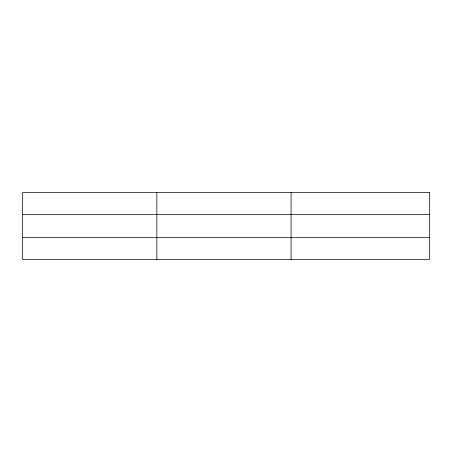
<?xml version="1.0" encoding="UTF-8"?>
<svg xmlns="http://www.w3.org/2000/svg" width="452" height="452" viewBox="0 0 452 452"><rect width="100%" height="100%" fill="white"/><g stroke="black" fill="none" stroke-linecap="round" stroke-linejoin="round"><path stroke-width="0.68" d="M156.844 192.535L156.844 259.465M291.088 192.535L291.088 259.465M22.6 214.621L429.4 214.621M22.6 237.379L429.4 237.379M429.4 192.535L429.4 259.465L22.6 259.465L22.6 192.535L429.4 192.535"/></g></svg>
